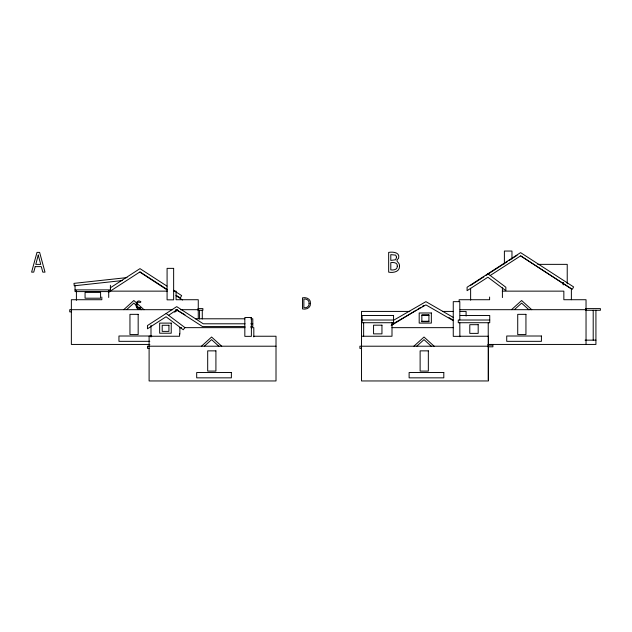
<?xml version="1.0" encoding="UTF-8"?>
<svg xmlns="http://www.w3.org/2000/svg" width="632" height="632" viewBox="0 0 632 632"><rect width="100%" height="100%" fill="white"/><g stroke="black" fill="none" stroke-linecap="round" stroke-linejoin="round"><path stroke-width="0.95" d="M123.777 309.648L133.842 300.516L143.985 309.712M126.7 309.593L133.842 303.123L141.149 309.751M201.521 346.162L211.586 337.03L221.729 346.233M204.444 346.115L211.586 339.637L218.893 346.265M413.944 346.162L424.009 337.03L434.152 346.233M416.867 346.115L424.009 339.637L431.316 346.265M511.549 309.648L521.613 300.516L531.757 309.712M514.472 309.593L521.613 303.123L528.921 309.751M108.325 292.466L110.758 290.783M110.339 287.805L139.98 268.639L166.935 286.083M109.644 291.55L139.98 271.878L167.156 289.464M174.614 312.184L177.363 310.407L184.947 314.776M470.627 285.38L483.883 276.808M486.142 275.339L507.291 261.664M508.918 260.613L517.055 255.352M490.219 275.512L520.594 255.865L572.3 289.314L573.603 286.92L520.594 252.634L467.088 287.236L467.088 290.673L487.904 277.211L505.845 290.673L505.845 287.236L487.904 273.775M393.088 323.797L391.793 324.54L425.913 304.893L453.231 320.622M391.168 325.606L416.354 310.091M418.029 309.056L420.549 307.507M422.231 306.473L423.906 305.438M393.744 320.179L425.913 301.654L453.231 317.382M127.032 277.59L73.976 283.365L74.244 285.798L122.474 280.545M537.785 264.358L567.228 264.358L567.228 283.808M139.356 272.281L140.92 272.281L140.92 272.819L167.069 289.875M75.05 289.891L110.403 289.891M108.672 291.139L167.282 291.139M174.124 291.139L176.075 291.139L176.075 299.726L198.266 299.726L198.266 318.378M502.298 291.139L563.847 291.139L563.847 299.726L586.038 299.726L586.038 344.44M197.966 308.606L202.896 308.606L202.896 310.288L197.966 310.288M585.619 308.606L600.4 308.606L600.4 310.288L585.619 310.288M172.686 309.688L69.725 309.688L69.725 311.853L71.361 311.853M175.641 309.688L177.608 309.688M180.555 309.688L198.266 309.688M460.12 309.688L586.038 309.688M409.86 311.418L361.528 311.418L361.528 380.954L488.433 380.954L488.433 336.24L459.867 336.256M442.416 311.418L453.263 311.418M460.167 311.418L466.092 311.418L466.092 316.071M421.852 315.147L428.923 315.147M460.238 315.502L489.737 315.502L489.737 322.723L458.271 322.723L458.271 320.021L489.737 320.021M195.517 318.789L244.892 318.789M250.817 318.789L252.792 318.789L252.792 326.562L250.825 326.562M362.097 320.021L393.554 320.021M421.852 321.261L428.923 321.261M245.018 323.789L203.259 323.789L176.723 306.631L147.454 325.559L147.454 328.798L166.05 316.774L183.248 329.754L184.9 327.558L166.137 313.48M250.849 323.789L252.792 323.789M244.924 326.562L202.564 326.578L176.723 309.87L168.602 315.329M179.575 327.653L181.526 327.653M184.457 327.653L245.026 327.653M250.888 327.653L253.819 327.653L253.819 336.919M391.998 327.653L453.547 327.653M151.712 336.011L118.95 336.011L118.95 341.335L149.784 341.335M253.819 336.24L276.01 336.24L276.01 380.954L149.105 380.954L149.105 336.24L179.575 336.24L179.575 333.546M361.528 336.24L391.998 336.24L391.998 322.581M459.812 336.35L453.255 336.35L453.255 301.654L459.812 301.654L459.812 319.966M585.074 340.15L595.929 340.15M149.863 344.44L71.361 344.44L71.361 299.726L101.831 299.726L101.831 297.032M487.959 344.44L595.929 344.44L595.929 310.288M487.983 345.119L492.905 345.119L492.905 346.802L487.983 346.802M276.01 346.21L147.469 346.21L147.469 348.374L149.105 348.374M488.433 346.21L359.892 346.21L359.892 348.374L361.528 348.374M449.012 317.627L453.199 320.171M173.476 290.309L181.645 295.594L180.341 297.988L176.217 295.326M520.721 255.889L571.375 288.935L571.375 299.694M176.052 295.737L182.593 299.995M593.203 310.288L593.203 340.15M563.341 282.788L563.341 284.787M563.191 282.694L563.191 284.787M511.967 258.93L511.967 251.046L504.391 251.046L504.391 263.86M502.408 287.813L502.408 297.577M489.603 297.032L489.603 299.726L459.132 299.726L459.132 301.535M488.228 323.007L488.228 379.84M470.627 288.271L470.627 300.145M459.812 322.857L459.867 336.769M363.637 322.581L363.637 336.287M202.28 310.288L202.28 318.955M199.554 310.288L199.554 318.955M179.867 327.344L179.867 334.17M150.993 325.306L150.993 337.022M110.403 285.301L110.403 291.589L75.05 291.589L75.05 285.158M108.704 290.791L108.704 297.475M76.401 290.68L76.401 300.334M136.899 304.316C135.793 310.62 141.26 306.022 140.802 308.416C134.498 312.382 134.513 297.712 140.802 301.63C141.521 303.968 136.425 300.018 136.899 304.316M309.088 303.368C309.467 306.33 306.599 308.282 303.866 307.673L303.866 299.086C306.56 298.557 309.443 300.421 309.088 303.368M397.307 266.183C397.56 269.738 393.467 270.314 390.797 269.896L390.797 262.604C393.396 262.32 397.781 262.406 397.307 266.183M399.519 266.08C399.914 271.886 393.049 273.063 388.664 272.139L388.664 252.389C392.709 251.67 400.238 252.208 398.618 258.164C394.297 262.193 399.787 261.403 399.519 266.08M310.478 303.392C310.841 307.776 306.283 309.838 302.523 308.945L302.523 297.814C306.251 296.961 310.936 298.944 310.478 303.392M396.556 257.216L395.664 259.768L390.797 260.416L390.797 254.633L395.735 255.146L396.556 257.216M35.202 266.625L33.749 272.139L31.6 272.139L36.996 252.389L39.618 252.389L45.014 272.139L42.771 272.139L41.317 266.625L35.202 266.625M38.252 255.067L35.795 264.381L40.724 264.381L38.252 255.067M173.642 268.363L167.085 268.363L167.085 299.837L173.642 299.837L173.642 268.363M100.591 292.355L85.067 292.355L85.067 298.209L100.591 298.209L100.591 292.355M431.348 312.982L419.19 312.982L419.19 323.094L431.348 323.094L431.348 312.982M138.171 314.341L129.955 314.341L129.955 334.573L138.171 334.573L138.171 314.341M525.942 314.341L517.726 314.341L517.726 334.573L525.942 334.573L525.942 314.341M428.923 314.997L421.852 314.997L421.852 321.672L428.923 321.672L428.923 314.997M393.554 315.502L362.097 315.502L362.097 322.723L393.554 322.723L393.554 315.502M251.386 317.525L244.829 317.525L244.829 336.35L251.386 336.35L251.386 317.525M171.233 323.102L159.659 323.102L159.659 333.214L171.233 333.214L171.233 323.102M478.187 324.69L469.789 324.69L469.789 333.38L478.187 333.38L478.187 324.69M381.957 325.18L373.559 325.18L373.559 333.87L381.957 333.87L381.957 325.18M168.926 325.275L162.195 325.275L162.195 331.381L168.926 331.381L168.926 325.275M541.411 336.011L506.722 336.011L506.722 341.335L541.411 341.335L541.411 336.011M215.915 350.863L207.691 350.863L207.691 371.095L215.915 371.095L215.915 350.863M428.338 350.863L420.122 350.863L420.122 371.095L428.338 371.095L428.338 350.863M231.375 372.525L196.694 372.525L196.694 377.849L231.375 377.849L231.375 372.525M443.806 372.525L409.117 372.525L409.117 377.849L443.806 377.849L443.806 372.525"/></g></svg>
